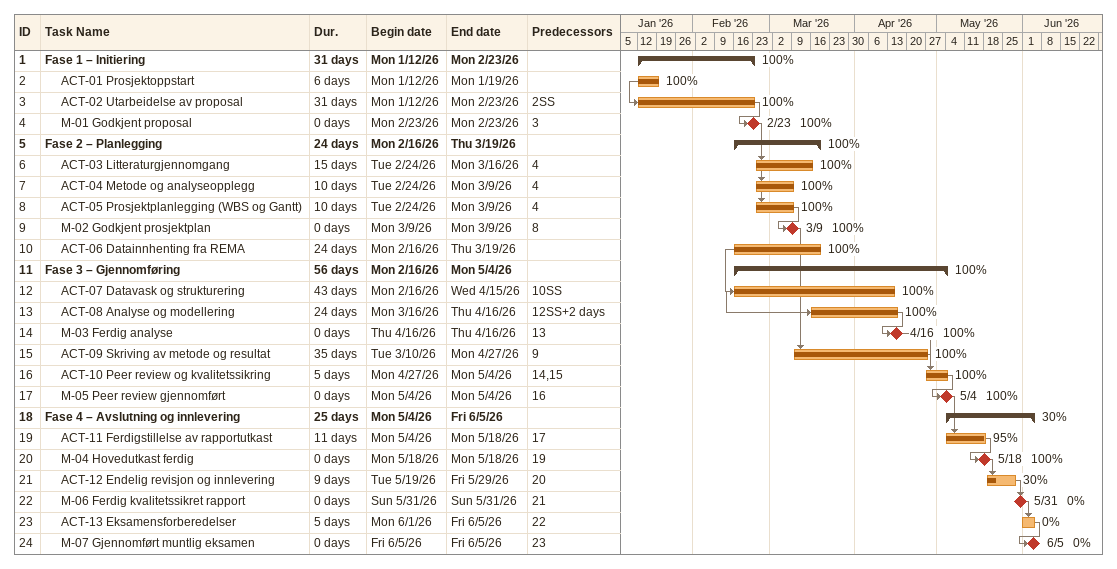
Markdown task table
| ID | Level | Task | Duration | Start | Finish | Predecessors | % complete |
|---|---|---|---|---|---|---|---|
| 1 | 1 | **Fase 1 – Initiering** | 31d | 2026-01-12 | 2026-02-23 |  | 100 |
| 2 | 2 | ACT-01 Prosjektoppstart | 6d | 2026-01-12 | 2026-01-19 |  | 100 |
| 3 | 2 | ACT-02 Utarbeidelse av proposal | 31d | 2026-01-12 | 2026-02-23 | 2SS | 100 |
| 4 | 2 | M-01 Godkjent proposal | 0d | 2026-02-23 | 2026-02-23 | 3 | 100 |
| 5 | 1 | **Fase 2 – Planlegging** | 24d | 2026-02-16 | 2026-03-19 |  | 100 |
| 6 | 2 | ACT-03 Litteraturgjennomgang | 15d | 2026-02-24 | 2026-03-16 | 4 | 100 |
| 7 | 2 | ACT-04 Metode og analyseopplegg | 10d | 2026-02-24 | 2026-03-09 | 4 | 100 |
| 8 | 2 | ACT-05 Prosjektplanlegging (WBS og Gantt) | 10d | 2026-02-24 | 2026-03-09 | 4 | 100 |
| 9 | 2 | M-02 Godkjent prosjektplan | 0d | 2026-03-09 | 2026-03-09 | 8 | 100 |
| 10 | 2 | ACT-06 Datainnhenting fra REMA | 24d | 2026-02-16 | 2026-03-19 |  | 100 |
| 11 | 1 | **Fase 3 – Gjennomføring** | 56d | 2026-02-16 | 2026-05-04 |  | 100 |
| 12 | 2 | ACT-07 Datavask og strukturering | 43d | 2026-02-16 | 2026-04-15 | 10SS | 100 |
| 13 | 2 | ACT-08 Analyse og modellering | 24d | 2026-03-16 | 2026-04-16 | 12SS+2d | 100 |
| 14 | 2 | M-03 Ferdig analyse | 0d | 2026-04-16 | 2026-04-16 | 13 | 100 |
| 15 | 2 | ACT-09 Skriving av metode og resultat | 35d | 2026-03-10 | 2026-04-27 | 9 | 100 |
| 16 | 2 | ACT-10 Peer review og kvalitetssikring | 5d | 2026-04-27 | 2026-05-04 | 14, 15 | 100 |
| 17 | 2 | M-05 Peer review gjennomført | 0d | 2026-05-04 | 2026-05-04 | 16 | 100 |
| 18 | 1 | **Fase 4 – Avslutning og innlevering** | 25d | 2026-05-04 | 2026-06-05 |  | 30 |
| 19 | 2 | ACT-11 Ferdigstillelse av rapportutkast | 11d | 2026-05-04 | 2026-05-18 | 17 | 95 |
| 20 | 2 | M-04 Hovedutkast ferdig | 0d | 2026-05-18 | 2026-05-18 | 19 | 100 |
| 21 | 2 | ACT-12 Endelig revisjon og innlevering | 9d | 2026-05-19 | 2026-05-29 | 20 | 30 |
| 22 | 2 | M-06 Ferdig kvalitetssikret rapport | 0d | 2026-05-31 | 2026-05-31 | 21 | 0 |
| 23 | 2 | ACT-13 Eksamensforberedelser | 5d | 2026-06-01 | 2026-06-05 | 22 | 0 |
| 24 | 2 | M-07 Gjennomført muntlig eksamen | 0d | 2026-06-05 | 2026-06-05 | 23 | 0 |
